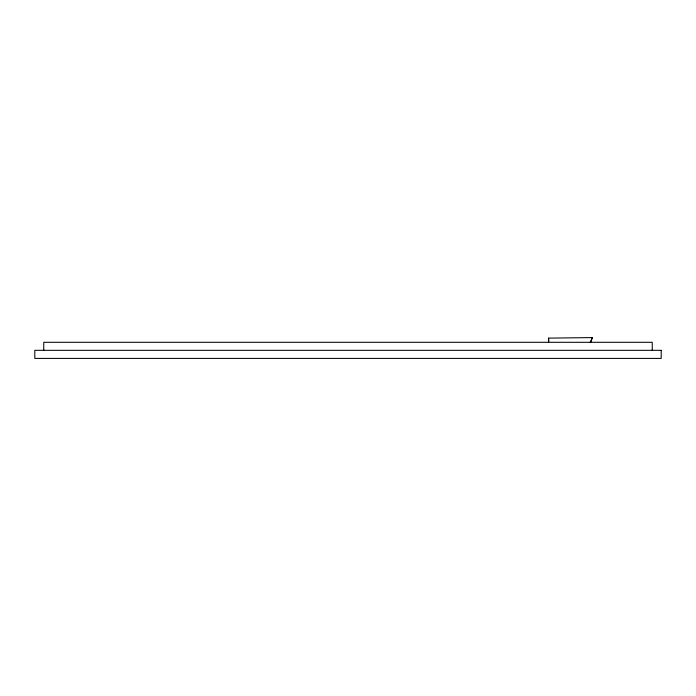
<?xml version="1.0" encoding="UTF-8"?>
<svg xmlns="http://www.w3.org/2000/svg" width="696" height="696" viewBox="0 0 696 696"><rect width="100%" height="100%" fill="white"/><g stroke="black" fill="none" stroke-linecap="round" stroke-linejoin="round"><path stroke-width="1.04" d="M590.634 342.301L592.383 337.586L548.526 338.125L548.561 342.301M590.26 342.301L592.383 337.586M548.526 338.125L548.831 341.257M652.248 350.323L652.248 342.301L43.752 342.301L43.752 350.323M661.2 350.323L34.8 350.323L34.8 358.414L661.2 358.414L661.2 350.323"/></g></svg>
